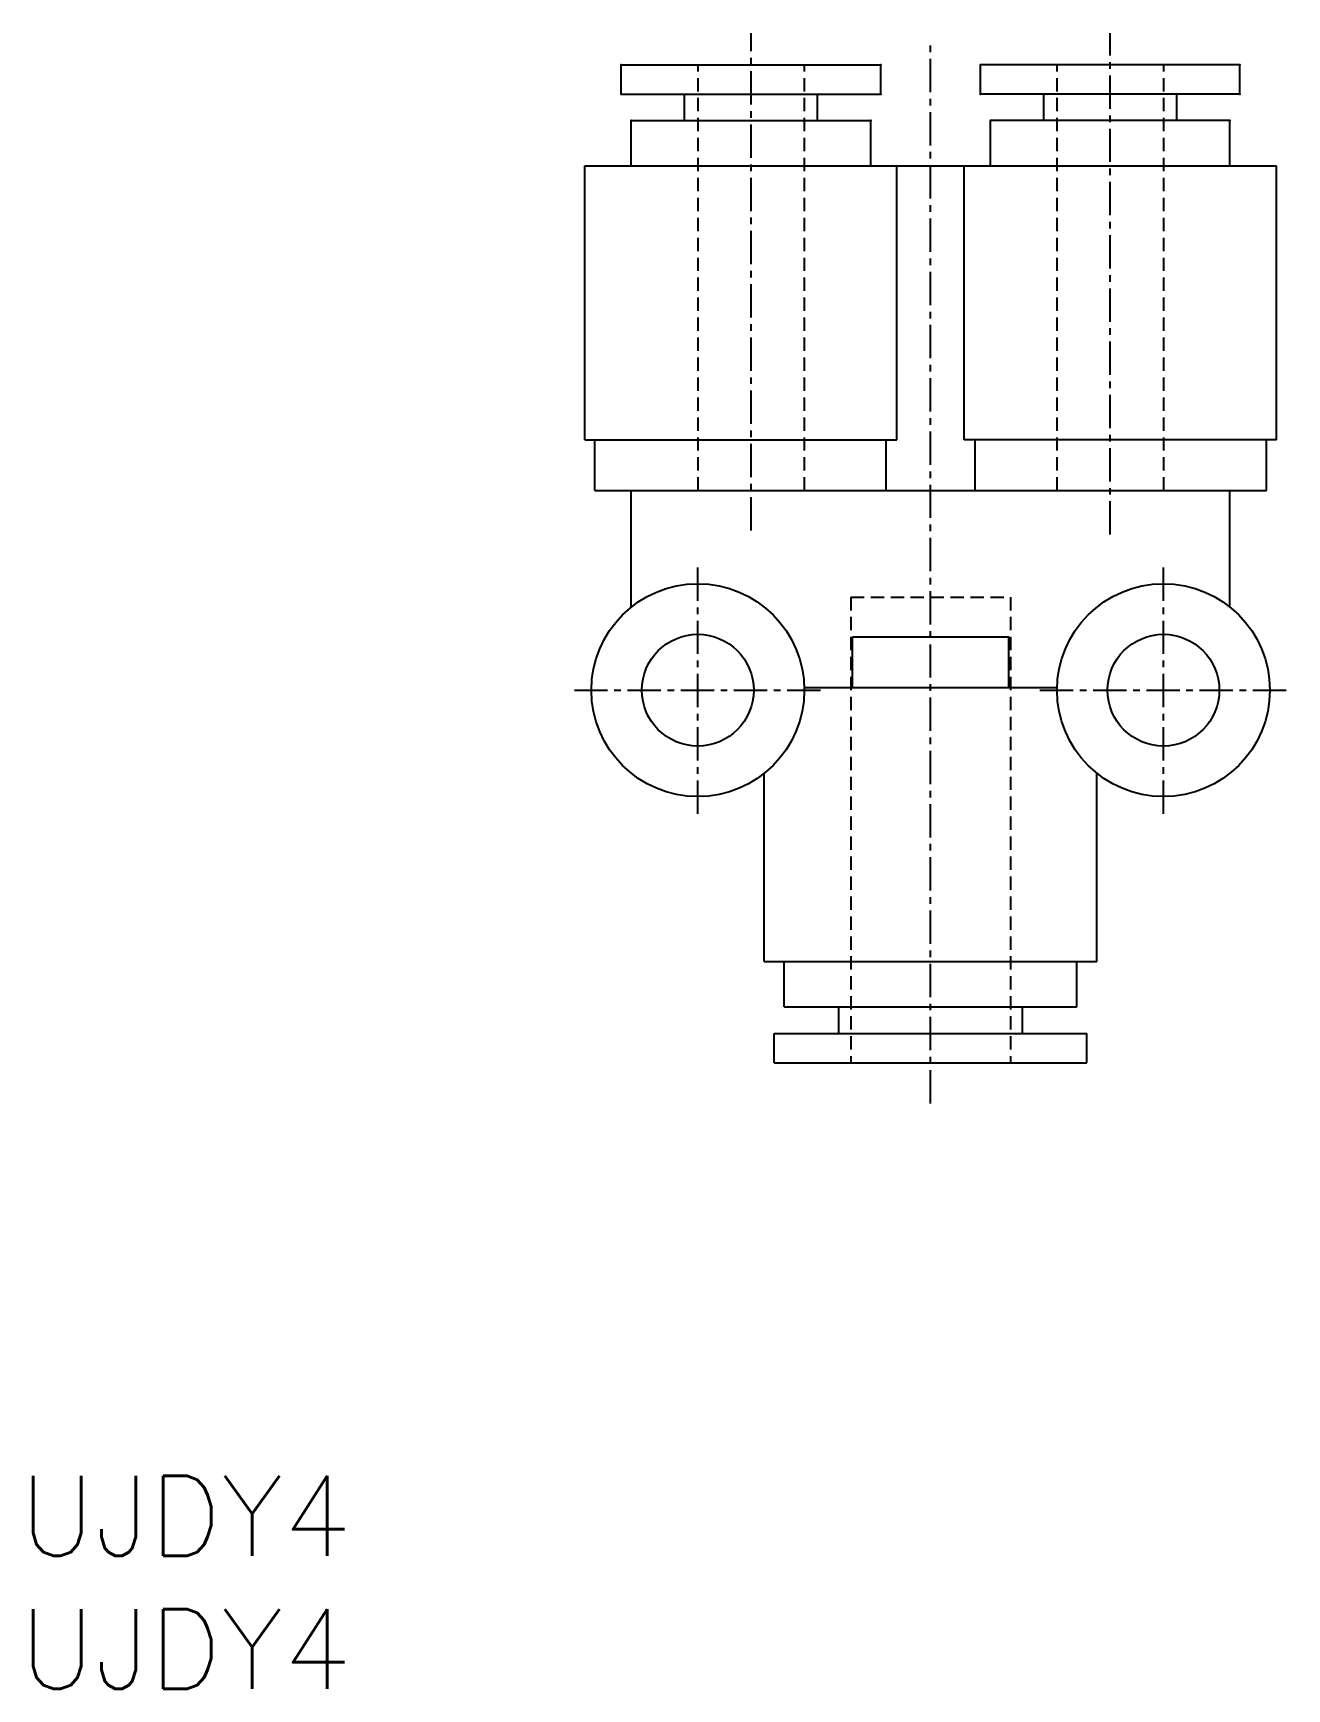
# Model space of a CAD drawing. Extents: x 0.5 to 47.6, y 0 to 62.2.
import ezdxf

# ---------------------------------------------------------------- set-up
doc = ezdxf.new("R2010")
doc.units = 0
doc.linetypes.add('CENTER', pattern=[2, 1.25, -0.25, 0.25, -0.25])
doc.linetypes.add('DASHED', pattern=[0.75, 0.5, -0.25])
doc.layers.get('0').update_dxf_attribs({"linetype": 'CONTINUOUS'})
doc.layers.add('CENTER', color=1, linetype='CENTER')
doc.styles.get("Standard").update_dxf_attribs({"font": 'txt.shx'})

# ---------------------------------------------------------------- blocks, each defined once
blk = doc.blocks.new('*U7')
at = {"color": 7, "linetype": 'CONTINUOUS'}
blk.add_text('UJDY4', height=3, dxfattribs=at).set_placement((0, 5))
blk = doc.blocks.new('*U8')
at = {"color": 7, "linetype": 'CONTINUOUS'}
blk.add_text('UJDY4', height=3, dxfattribs=at).set_placement((0, 0))

msp = doc.modelspace()

# ---------------------------------------------------------------- linework, layer by layer
at = {"color": 7, "linetype": 'CONTINUOUS'}
for p, q in [((22.62, 59.924), (22.62, 61.024)), ((22.62, 61.024), (32.37, 61.024)), ((32.37, 59.924), (32.37, 61.024)), ((36.12, 59.924), (36.12, 61.024)), ((45.87, 61.024), (36.12, 61.024)), ((45.87, 59.924), (45.87, 61.024)), ((22.62, 59.924), (32.37, 59.924)), ((24.995, 58.924), (24.995, 59.924)), ((29.995, 58.924), (29.995, 59.924)), ((45.87, 59.924), (36.12, 59.924)), ((38.495, 58.924), (38.495, 59.924)), ((43.495, 58.924), (43.495, 59.924)), ((22.995, 57.224), (22.995, 58.924)), ((22.995, 58.924), (31.995, 58.924)), ((31.995, 57.224), (31.995, 58.924)), ((45.495, 58.924), (36.495, 58.924)), ((36.495, 57.224), (36.495, 58.924)), ((45.495, 57.224), (45.495, 58.924)), ((21.245, 57.224), (47.245, 57.224)), ((21.245, 46.924), (21.245, 57.224)), ((32.978, 46.924), (32.978, 57.224)), ((35.512, 46.924), (35.512, 57.224)), ((47.245, 46.924), (47.245, 57.224)), ((21.245, 46.924), (32.978, 46.924)), ((21.62, 45.024), (21.62, 46.924)), ((32.575, 45.024), (32.575, 46.924)), ((47.245, 46.924), (35.512, 46.924)), ((35.914, 45.024), (35.914, 46.924)), ((46.87, 45.024), (46.87, 46.924)), ((21.62, 45.024), (46.87, 45.024)), ((22.995, 40.647), (22.995, 45.024)), ((45.495, 40.647), (45.495, 45.024)), ((31.31, 37.624), (31.31, 39.524)), ((31.31, 39.524), (37.179, 39.524)), ((37.179, 37.624), (37.179, 39.524)), ((29.493, 37.624), (38.996, 37.624)), ((27.995, 27.324), (27.995, 34.402)), ((40.495, 27.324), (40.495, 34.402)), ((27.995, 27.324), (40.495, 27.324)), ((28.745, 25.624), (28.745, 27.324)), ((39.745, 25.624), (39.745, 27.324)), ((28.745, 25.624), (39.745, 25.624)), ((30.795, 24.624), (30.795, 25.624)), ((37.695, 24.624), (37.695, 25.624)), ((28.37, 23.524), (28.37, 24.624)), ((28.37, 24.624), (40.12, 24.624)), ((40.12, 23.524), (40.12, 24.624)), ((28.37, 23.524), (40.12, 23.524))]:
    msp.add_line(p, q, dxfattribs=at)
at = {"color": 3, "linetype": 'DASHED'}
for p, q in [((25.507, 45.024), (25.507, 61.024)), ((29.507, 45.024), (29.507, 61.024)), ((39.007, 45.024), (39.007, 61.024)), ((43.007, 45.024), (43.007, 61.024)), ((25.507, 45.024), (29.507, 45.024)), ((39.007, 45.024), (43.007, 45.024)), ((31.245, 41.024), (37.245, 41.024)), ((31.245, 41.024), (31.245, 23.524)), ((37.245, 41.024), (37.245, 23.524))]:
    msp.add_line(p, q, dxfattribs=at)
at = {"color": 7, "linetype": 'CONTINUOUS'}
for centre, radius in [((25.495, 37.524), 4), ((42.995, 37.524), 4), ((25.495, 37.524), 2.1), ((42.995, 37.524), 2.1)]:
    msp.add_circle(centre, radius, dxfattribs=at)
for p in [(22.62, 61.024), (32.37, 61.024), (36.12, 61.024), (45.87, 61.024), (22.62, 59.924), (32.37, 59.924), (36.12, 59.924), (45.87, 59.924), (22.995, 58.924), (31.995, 58.924), (36.495, 58.924), (45.495, 58.924)]:
    msp.add_point(p, dxfattribs=at)
at = {"layer": 'CENTER', "color": 1, "linetype": 'CENTER'}
for p, q in [((27.495, 43.528), (27.495, 62.212)), ((40.995, 43.37), (40.995, 62.212)), ((34.245, 21.995), (34.245, 61.895)), ((25.495, 32.884), (25.495, 42.164)), ((42.995, 32.884), (42.995, 42.164)), ((20.855, 37.524), (30.135, 37.524)), ((38.355, 37.524), (47.635, 37.524))]:
    msp.add_line(p, q, dxfattribs=at)

# ---------------------------------------------------------------- block references
at = {"color": 7, "linetype": 'CONTINUOUS'}
for name in ['*U7', '*U8']:
    msp.add_blockref(name, (0, 0), dxfattribs=at)

doc.saveas('drawing.dxf')
